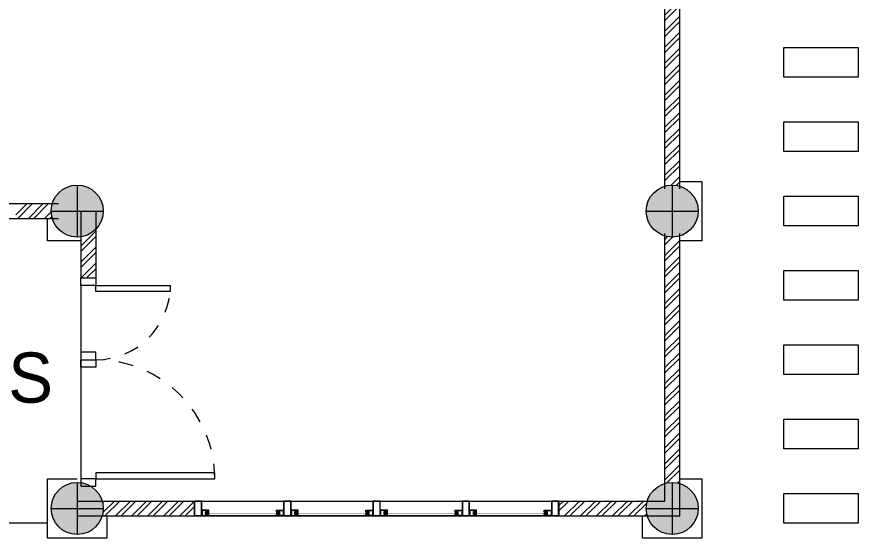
# Model space of a CAD drawing. Header units: millimetres. Extents: x -667 to -468, y -723 to -475.
# Drawn here: x -497.24 to -491.59, y -681 to -677.5 of the extents above; entities that cross this region are included whole.
import ezdxf

# ---------------------------------------------------------------- set-up
doc = ezdxf.new("R2010")
doc.units = ezdxf.units.MM
doc.linetypes.add('HIDDEN', pattern=[0.375, 0.25, -0.125])
doc.layers.get('0').update_dxf_attribs({"lineweight": 9})
for name, color, linetype, lineweight in [('COLUMN', 11, 'Continuous', 9), ('dinding', 36, 'Continuous', 9), ('DOOR', 6, 'Continuous', 5), ('HIDDEN', 9, 'HIDDEN', 5), ('NOTASI', 250, 'Continuous', 5), ('pintu', 6, 'Continuous', 5), ('TEXT', 26, 'Continuous', 5)]:
    doc.layers.add(name, color=color, linetype=linetype, lineweight=lineweight)
doc.styles.get("Standard").update_dxf_attribs({"font": 'arial.ttf'})
pattern_1 = [(45, (150.81226, -159.11501), (-0.053881537, 0.053881537), []), (45, (150.84818, -159.11501), (-0.053881537, 0.053881537), [])]

# ---------------------------------------------------------------- blocks, each defined once
blk = doc.blocks.new('kolommm bulat')
at = {"layer": 'NOTASI'}
h = blk.add_hatch(color=256, dxfattribs=at)
h.paths.add_polyline_path([(-808.9141, -494.9305), (-808.9141, -495.1055), (-808.7391, -495.1055, 0.414214)])
h.paths.add_polyline_path([(-808.9141, -494.9305, 0.414214), (-809.0891, -495.1055), (-808.9141, -495.1055)])
h.paths.add_polyline_path([(-808.9141, -495.1055), (-809.0891, -495.1055, 0.414214), (-808.9141, -495.2805)])
h.paths.add_polyline_path([(-808.7391, -495.1055), (-808.9141, -495.1055), (-808.9141, -495.2805, 0.414214)])
for p, q in [((-808.9141, -494.9305), (-808.9141, -495.2805)), ((-809.0891, -495.1055), (-808.7391, -495.1055))]:
    blk.add_line(p, q)
blk.add_circle((-808.9141, -495.1055), 0.175)
blk = doc.blocks.new('*U564')
for points in [[(81023.4, 24533.4), (80973.4, 24533.4), (80973.4, 24433.4), (81023.4, 24433.4)], [(81873.4, 24533.4), (81823.4, 24533.4), (81823.4, 24433.4), (81873.4, 24433.4)], [(81023.4, 24433.4), (81023.4, 23633.4), (81063.4, 23633.4), (81063.4, 24433.4)]]:
    blk.add_lwpolyline(points, close=True)
at = {"layer": 'HIDDEN'}
blk.add_arc((81023.4, 24433.4), 800, 270, 0, dxfattribs=at)
blk = doc.blocks.new('*U619')
for points in [[(81273.4, 24533.4), (81323.4, 24533.4), (81323.4, 24433.4), (81273.4, 24433.4)], [(81823.4, 24533.4), (81873.4, 24533.4), (81873.4, 24433.4), (81823.4, 24433.4)], [(81823.4, 24433.4), (81823.4, 23933.4), (81783.4, 23933.4), (81783.4, 24433.4)]]:
    blk.add_lwpolyline(points, close=True)
at = {"layer": 'HIDDEN'}
blk.add_arc((81823.4, 24433.4), 500, 180, 270, dxfattribs=at)
blk = doc.blocks.new('VFEEW')
h = blk.add_hatch()
h.set_pattern_fill('ANSI31', color=30, scale=0.02, angle=-180, style=0)
h.set_pattern_definition([(45, (-1840.9476361, -2580.5427676), (-0.0017677669529, 0.0017677669529), [])])
h.paths.add_polyline_path([(-646.1735, -521.7223), (-646.1715, -521.7223, -0.354282), (-646.1695, -521.7193), (-646.1895, -521.7193), (-646.1895, -521.7273), (-646.1735, -521.7273)])
h.paths.add_polyline_path([(-646.1895, -521.7113), (-646.1895, -521.7193), (-646.1695, -521.7193, -0.354282), (-646.1715, -521.7163), (-646.1735, -521.7163), (-646.1735, -521.7113)])
h = blk.add_hatch()
h.set_pattern_fill('ANSI31', color=30, scale=0.02, angle=-180, style=0)
h.set_pattern_definition([(135, (549.0636286, -2580.5427676), (0.0017677669529, 0.0017677669529), [])])
h.paths.add_polyline_path([(-645.7105, -521.7223), (-645.7125, -521.7223, 0.354282), (-645.7145, -521.7193), (-645.6945, -521.7193), (-645.6945, -521.7273), (-645.7105, -521.7273)])
h.paths.add_polyline_path([(-645.6945, -521.7113), (-645.6945, -521.7193), (-645.7145, -521.7193, 0.354282), (-645.7125, -521.7163), (-645.7105, -521.7163), (-645.7105, -521.7113)])
h = blk.add_hatch()
h.set_pattern_fill('ANSI31', color=30, scale=0.02, angle=-180, style=0)
h.set_pattern_definition([(45, (-1840.3476361, -2580.5427676), (-0.0017677669529, 0.0017677669529), [])])
h.paths.add_polyline_path([(-645.5735, -521.7223), (-645.5715, -521.7223, -0.354282), (-645.5695, -521.7193), (-645.5895, -521.7193), (-645.5895, -521.7273), (-645.5735, -521.7273)])
h.paths.add_polyline_path([(-645.5895, -521.7113), (-645.5895, -521.7193), (-645.5695, -521.7193, -0.354282), (-645.5715, -521.7163), (-645.5735, -521.7163), (-645.5735, -521.7113)])
h = blk.add_hatch()
h.set_pattern_fill('ANSI31', color=30, scale=0.02, angle=-180, style=0)
h.set_pattern_definition([(135, (549.6636286, -2580.5427676), (0.0017677669529, 0.0017677669529), [])])
h.paths.add_polyline_path([(-645.1105, -521.7223), (-645.1125, -521.7223, 0.354282), (-645.1145, -521.7193), (-645.0945, -521.7193), (-645.0945, -521.7273), (-645.1105, -521.7273)])
h.paths.add_polyline_path([(-645.0945, -521.7113), (-645.0945, -521.7193), (-645.1145, -521.7193, 0.354282), (-645.1125, -521.7163), (-645.1105, -521.7163), (-645.1105, -521.7113)])
h = blk.add_hatch()
h.set_pattern_fill('ANSI31', color=30, scale=0.02, angle=-180, style=0)
h.set_pattern_definition([(45, (-1839.7476361, -2580.5427676), (-0.0017677669529, 0.0017677669529), [])])
h.paths.add_polyline_path([(-644.9735, -521.7223), (-644.9715, -521.7223, -0.354282), (-644.9695, -521.7193), (-644.9895, -521.7193), (-644.9895, -521.7273), (-644.9735, -521.7273)])
h.paths.add_polyline_path([(-644.9895, -521.7113), (-644.9895, -521.7193), (-644.9695, -521.7193, -0.354282), (-644.9715, -521.7163), (-644.9735, -521.7163), (-644.9735, -521.7113)])
h = blk.add_hatch()
h.set_pattern_fill('ANSI31', color=30, scale=0.02, angle=-180, style=0)
h.set_pattern_definition([(135, (550.2636286, -2580.5427676), (0.0017677669529, 0.0017677669529), [])])
h.paths.add_polyline_path([(-644.5105, -521.7223), (-644.5125, -521.7223, 0.354282), (-644.5145, -521.7193), (-644.4945, -521.7193), (-644.4945, -521.7273), (-644.5105, -521.7273)])
h.paths.add_polyline_path([(-644.4945, -521.7113), (-644.4945, -521.7193), (-644.5145, -521.7193, 0.354282), (-644.5125, -521.7163), (-644.5105, -521.7163), (-644.5105, -521.7113)])
h = blk.add_hatch()
h.set_pattern_fill('ANSI31', color=30, scale=0.02, angle=-180, style=0)
h.set_pattern_definition([(45, (-1839.1476361, -2580.5427676), (-0.0017677669529, 0.0017677669529), [])])
h.paths.add_polyline_path([(-644.3735, -521.7223), (-644.3715, -521.7223, -0.354282), (-644.3695, -521.7193), (-644.3895, -521.7193), (-644.3895, -521.7273), (-644.3735, -521.7273)])
h.paths.add_polyline_path([(-644.3895, -521.7113), (-644.3895, -521.7193), (-644.3695, -521.7193, -0.354282), (-644.3715, -521.7163), (-644.3735, -521.7163), (-644.3735, -521.7113)])
h = blk.add_hatch()
h.set_pattern_fill('ANSI31', color=30, scale=0.02, angle=-180, style=0)
h.set_pattern_definition([(135, (550.8636286, -2580.5427676), (0.0017677669529, 0.0017677669529), [])])
h.paths.add_polyline_path([(-643.9105, -521.7223), (-643.9125, -521.7223, 0.354282), (-643.9145, -521.7193), (-643.8945, -521.7193), (-643.8945, -521.7273), (-643.9105, -521.7273)])
h.paths.add_polyline_path([(-643.8945, -521.7113), (-643.8945, -521.7193), (-643.9145, -521.7193, 0.354282), (-643.9125, -521.7163), (-643.9105, -521.7163), (-643.9105, -521.7113)])
for points in [[(-646.267, -521.6381), (-643.817, -521.6381), (-643.817, -521.7381), (-646.267, -521.7381)], [(-646.217, -521.6381), (-646.267, -521.6381), (-646.267, -521.7381), (-646.217, -521.7381)], [(-646.219, -521.6401), (-646.265, -521.6401), (-646.265, -521.7361), (-646.219, -521.7361)], [(-645.617, -521.6381), (-645.667, -521.6381), (-645.667, -521.7381), (-645.617, -521.7381)], [(-645.619, -521.6401), (-645.665, -521.6401), (-645.665, -521.7361), (-645.619, -521.7361)], [(-645.017, -521.6381), (-645.067, -521.6381), (-645.067, -521.7381), (-645.017, -521.7381)], [(-645.019, -521.6401), (-645.065, -521.6401), (-645.065, -521.7361), (-645.019, -521.7361)], [(-644.417, -521.6381), (-644.467, -521.6381), (-644.467, -521.7381), (-644.417, -521.7381)], [(-644.419, -521.6401), (-644.465, -521.6401), (-644.465, -521.7361), (-644.419, -521.7361)], [(-643.817, -521.6381), (-643.867, -521.6381), (-643.867, -521.7381), (-643.817, -521.7381)], [(-643.819, -521.6401), (-643.865, -521.6401), (-643.865, -521.7361), (-643.819, -521.7361)], [(-646.1915, -521.7093), (-646.1715, -521.7093), (-646.1715, -521.7026), (-646.215, -521.7026), (-646.215, -521.7361), (-646.1715, -521.7361), (-646.1715, -521.7293), (-646.1915, -521.7293)], [(-645.6925, -521.7093), (-645.7125, -521.7093), (-645.7125, -521.7026), (-645.669, -521.7026), (-645.669, -521.7361), (-645.7125, -521.7361), (-645.7125, -521.7293), (-645.6925, -521.7293)], [(-645.5915, -521.7093), (-645.5715, -521.7093), (-645.5715, -521.7026), (-645.615, -521.7026), (-645.615, -521.7361), (-645.5715, -521.7361), (-645.5715, -521.7293), (-645.5915, -521.7293)], [(-645.0925, -521.7093), (-645.1125, -521.7093), (-645.1125, -521.7026), (-645.069, -521.7026), (-645.069, -521.7361), (-645.1125, -521.7361), (-645.1125, -521.7293), (-645.0925, -521.7293)], [(-644.9915, -521.7093), (-644.9715, -521.7093), (-644.9715, -521.7026), (-645.015, -521.7026), (-645.015, -521.7361), (-644.9715, -521.7361), (-644.9715, -521.7293), (-644.9915, -521.7293)], [(-644.4925, -521.7093), (-644.5125, -521.7093), (-644.5125, -521.7026), (-644.469, -521.7026), (-644.469, -521.7361), (-644.5125, -521.7361), (-644.5125, -521.7293), (-644.4925, -521.7293)], [(-644.3915, -521.7093), (-644.3715, -521.7093), (-644.3715, -521.7026), (-644.415, -521.7026), (-644.415, -521.7361), (-644.3715, -521.7361), (-644.3715, -521.7293), (-644.3915, -521.7293)], [(-643.8925, -521.7093), (-643.9125, -521.7093), (-643.9125, -521.7026), (-643.869, -521.7026), (-643.869, -521.7361), (-643.9125, -521.7361), (-643.9125, -521.7293), (-643.8925, -521.7293)]]:
    blk.add_lwpolyline(points, close=True)
for points in [[(-646.1715, -521.7133), (-646.1715, -521.7113), (-646.1715, -521.7163), (-646.1715, -521.7113), (-646.1695, -521.7113), (-646.1695, -521.7006), (-646.217, -521.7006), (-646.217, -521.7381), (-646.1695, -521.7381), (-646.1695, -521.7273), (-646.1715, -521.7273), (-646.1715, -521.7223), (-646.1715, -521.7273)], [(-645.7125, -521.7133), (-645.7125, -521.7113), (-645.7125, -521.7163), (-645.7125, -521.7113), (-645.7145, -521.7113), (-645.7145, -521.7006), (-645.667, -521.7006), (-645.667, -521.7381), (-645.7145, -521.7381), (-645.7145, -521.7273), (-645.7125, -521.7273), (-645.7125, -521.7223), (-645.7125, -521.7273)], [(-645.5715, -521.7133), (-645.5715, -521.7113), (-645.5715, -521.7163), (-645.5715, -521.7113), (-645.5695, -521.7113), (-645.5695, -521.7006), (-645.617, -521.7006), (-645.617, -521.7381), (-645.5695, -521.7381), (-645.5695, -521.7273), (-645.5715, -521.7273), (-645.5715, -521.7223), (-645.5715, -521.7273)], [(-645.1125, -521.7133), (-645.1125, -521.7113), (-645.1125, -521.7163), (-645.1125, -521.7113), (-645.1145, -521.7113), (-645.1145, -521.7006), (-645.067, -521.7006), (-645.067, -521.7381), (-645.1145, -521.7381), (-645.1145, -521.7273), (-645.1125, -521.7273), (-645.1125, -521.7223), (-645.1125, -521.7273)], [(-644.9715, -521.7133), (-644.9715, -521.7113), (-644.9715, -521.7163), (-644.9715, -521.7113), (-644.9695, -521.7113), (-644.9695, -521.7006), (-645.017, -521.7006), (-645.017, -521.7381), (-644.9695, -521.7381), (-644.9695, -521.7273), (-644.9715, -521.7273), (-644.9715, -521.7223), (-644.9715, -521.7273)], [(-644.5125, -521.7133), (-644.5125, -521.7113), (-644.5125, -521.7163), (-644.5125, -521.7113), (-644.5145, -521.7113), (-644.5145, -521.7006), (-644.467, -521.7006), (-644.467, -521.7381), (-644.5145, -521.7381), (-644.5145, -521.7273), (-644.5125, -521.7273), (-644.5125, -521.7223), (-644.5125, -521.7273)], [(-644.3715, -521.7133), (-644.3715, -521.7113), (-644.3715, -521.7163), (-644.3715, -521.7113), (-644.3695, -521.7113), (-644.3695, -521.7006), (-644.417, -521.7006), (-644.417, -521.7381), (-644.3695, -521.7381), (-644.3695, -521.7273), (-644.3715, -521.7273), (-644.3715, -521.7223), (-644.3715, -521.7273)], [(-643.9125, -521.7133), (-643.9125, -521.7113), (-643.9125, -521.7163), (-643.9125, -521.7113), (-643.9145, -521.7113), (-643.9145, -521.7006), (-643.867, -521.7006), (-643.867, -521.7381), (-643.9145, -521.7381), (-643.9145, -521.7273), (-643.9125, -521.7273), (-643.9125, -521.7223), (-643.9125, -521.7273)], [(-646.1715, -521.7223), (-646.1735, -521.7223), (-646.1735, -521.7273), (-646.1895, -521.7273), (-646.1895, -521.7113), (-646.1735, -521.7113), (-646.1735, -521.7163), (-646.1715, -521.7163)], [(-645.7125, -521.7223), (-645.7105, -521.7223), (-645.7105, -521.7273), (-645.6945, -521.7273), (-645.6945, -521.7113), (-645.7105, -521.7113), (-645.7105, -521.7163), (-645.7125, -521.7163)], [(-645.5715, -521.7223), (-645.5735, -521.7223), (-645.5735, -521.7273), (-645.5895, -521.7273), (-645.5895, -521.7113), (-645.5735, -521.7113), (-645.5735, -521.7163), (-645.5715, -521.7163)], [(-645.1125, -521.7223), (-645.1105, -521.7223), (-645.1105, -521.7273), (-645.0945, -521.7273), (-645.0945, -521.7113), (-645.1105, -521.7113), (-645.1105, -521.7163), (-645.1125, -521.7163)], [(-644.9715, -521.7223), (-644.9735, -521.7223), (-644.9735, -521.7273), (-644.9895, -521.7273), (-644.9895, -521.7113), (-644.9735, -521.7113), (-644.9735, -521.7163), (-644.9715, -521.7163)], [(-644.5125, -521.7223), (-644.5105, -521.7223), (-644.5105, -521.7273), (-644.4945, -521.7273), (-644.4945, -521.7113), (-644.5105, -521.7113), (-644.5105, -521.7163), (-644.5125, -521.7163)], [(-644.3715, -521.7223), (-644.3735, -521.7223), (-644.3735, -521.7273), (-644.3895, -521.7273), (-644.3895, -521.7113), (-644.3735, -521.7113), (-644.3735, -521.7163), (-644.3715, -521.7163)], [(-643.9125, -521.7223), (-643.9105, -521.7223), (-643.9105, -521.7273), (-643.8945, -521.7273), (-643.8945, -521.7113), (-643.9105, -521.7113), (-643.9105, -521.7163), (-643.9125, -521.7163)]]:
    blk.add_lwpolyline(points)
at = {"color": 20, "const_width": 0.002}
for points in [[(-645.7105, -521.7193), (-646.1735, -521.7193)], [(-645.1105, -521.7193), (-645.5735, -521.7193)], [(-644.5105, -521.7193), (-644.9735, -521.7193)], [(-643.9105, -521.7193), (-644.3735, -521.7193)]]:
    blk.add_lwpolyline(points, dxfattribs=at)
for centre, start, end in [((-646.1687, -521.7166), 174.6734, 252.7067), ((-646.1687, -521.7221), 107.2933, 185.3266), ((-645.7154, -521.7166), 287.2933, 5.3266), ((-645.7154, -521.7221), 354.6734, 72.7067), ((-645.5687, -521.7166), 174.6734, 252.7067), ((-645.5687, -521.7221), 107.2933, 185.3266), ((-645.1154, -521.7166), 287.2933, 5.3266), ((-645.1154, -521.7221), 354.6734, 72.7067), ((-644.9687, -521.7166), 174.6734, 252.7067), ((-644.9687, -521.7221), 107.2933, 185.3266), ((-644.5154, -521.7166), 287.2933, 5.3266), ((-644.5154, -521.7221), 354.6734, 72.7067), ((-644.3687, -521.7166), 174.6734, 252.7067), ((-644.3687, -521.7221), 107.2933, 185.3266), ((-643.9154, -521.7166), 287.2933, 5.3266), ((-643.9154, -521.7221), 354.6734, 72.7067)]:
    blk.add_arc(centre, 0.00286, start, end)

msp = doc.modelspace()

# ---------------------------------------------------------------- hatches: boundary and pattern name
at = {"layer": 'NOTASI'}
h = msp.add_hatch(dxfattribs=at)
h.set_pattern_fill('ANSI32', color=256, scale=0.008, style=0)
h.set_pattern_definition(pattern_1)
h.paths.add_polyline_path([(-492.786, -674.9708, -0.145898), (-492.886, -674.9708), (-492.886, -676.2531), (-492.786, -676.2531)])
h.paths.add_polyline_path([(-492.786, -677.3531), (-492.886, -677.3531), (-492.886, -678.6354, -0.145898), (-492.786, -678.6354)])
h = msp.add_hatch(dxfattribs=at)
h.set_pattern_fill('ANSI32', color=256, scale=0.008, style=0)
h.set_pattern_definition(pattern_1)
h.paths.add_polyline_path([(-496.711, -678.9256, -0.164525), (-496.811, -678.9763), (-496.811, -679.2531), (-496.711, -679.2531)])
h.paths.add_polyline_path([(-497.0037, -678.7531), (-497.2477, -678.7531), (-497.2477, -678.8531), (-497.0037, -678.8531, -0.072565), (-497.011, -678.8031, -0.072565)])
h.paths.add_polyline_path([(-498.4153, -678.7531), (-498.6683, -678.7531, -0.072565), (-498.661, -678.8031, -0.072565), (-498.6683, -678.8531), (-498.4153, -678.8531)])
h.paths.add_polyline_path([(-499.011, -678.8031, -0.072565), (-499.0037, -678.7531), (-499.1888, -678.7531), (-499.1888, -678.8531), (-499.0037, -678.8531, -0.072565)])
h.paths.add_polyline_path([(-499.1888, -678.7531), (-499.9977, -678.7531), (-499.9977, -678.8531), (-499.1888, -678.8531)])
h = msp.add_hatch(dxfattribs=at)
h.set_pattern_fill('ANSI32', color=256, scale=0.008, style=0)
h.set_pattern_definition(pattern_1)
h.paths.add_polyline_path([(-492.786, -678.9708, -0.145898), (-492.886, -678.9708), (-492.886, -680.6354, -0.145898), (-492.786, -680.6354)])
h.paths.add_polyline_path([(-493.011, -680.8031, -0.072565), (-493.0037, -680.7531), (-493.5985, -680.7531), (-493.5985, -680.8531), (-493.0037, -680.8531, -0.072565)])
h.paths.add_polyline_path([(-496.0485, -680.7531), (-496.6683, -680.7531, -0.072565), (-496.661, -680.8031, -0.072565), (-496.6683, -680.8531), (-496.0485, -680.8531)])

# ---------------------------------------------------------------- linework, layer by layer
for points in [[(-492.786, -678.6031), (-492.636, -678.6031), (-492.636, -679.0031), (-492.786, -679.0031)], [(-496.811, -679.0031), (-497.036, -679.0031), (-497.036, -678.8531)], [(-496.636, -680.8531), (-496.636, -681.0031), (-497.036, -681.0031), (-497.036, -680.6031), (-496.836, -680.6031)], [(-492.786, -680.6031), (-492.636, -680.6031), (-492.636, -681.0031), (-493.036, -681.0031), (-493.036, -680.8531)]]:
    msp.add_lwpolyline(points)
at = {"layer": 'dinding'}
for p, q in [((-492.886, -678.6531), (-492.886, -674.9531)), ((-492.786, -678.6531), (-492.786, -674.9531)), ((-502.211, -678.7531), (-496.961, -678.7531)), ((-496.811, -678.8031), (-496.811, -679.2531)), ((-496.711, -678.8031), (-496.711, -679.2531)), ((-502.211, -678.8531), (-496.961, -678.8531)), ((-492.886, -680.7531), (-492.886, -678.9531)), ((-492.786, -680.8531), (-492.786, -678.9531)), ((-496.811, -679.3031), (-496.811, -680.6031)), ((-496.836, -680.7531), (-492.886, -680.7531)), ((-496.836, -680.8531), (-492.786, -680.8531)), ((-497.036, -680.9031), (-498.6924, -680.9031))]:
    msp.add_line(p, q, dxfattribs=at)
at = {"layer": 'NOTASI'}
for points in [[(-491.586, -677.7031), (-491.586, -677.9031), (-492.086, -677.9031), (-492.086, -677.7031)], [(-491.586, -678.2031), (-491.586, -678.4031), (-492.086, -678.4031), (-492.086, -678.2031)], [(-491.586, -678.7031), (-491.586, -678.9031), (-492.086, -678.9031), (-492.086, -678.7031)], [(-491.586, -679.2031), (-491.586, -679.4031), (-492.086, -679.4031), (-492.086, -679.2031)], [(-491.586, -679.7031), (-491.586, -679.9031), (-492.086, -679.9031), (-492.086, -679.7031)], [(-491.586, -680.2031), (-491.586, -680.4031), (-492.086, -680.4031), (-492.086, -680.2031)], [(-491.586, -680.7031), (-491.586, -680.9031), (-492.086, -680.9031), (-492.086, -680.7031)]]:
    msp.add_lwpolyline(points, close=True, dxfattribs=at)

# ---------------------------------------------------------------- block references
at = {"layer": 'COLUMN'}
for p in [(312.0781, -183.6976), (316.0781, -183.6976), (312.0781, -185.6976), (316.0781, -185.6976)]:
    msp.add_blockref('kolommm bulat', p, dxfattribs=at)
at = {"layer": 'DOOR', "xscale": 0.0009999999999763531, "yscale": 0.0009999999999763531, "zscale": 0.0009999999999763531, "rotation": 90}
for name, p in [('*U619', (-472.2776, -761.1265)), ('*U564', (-472.2776, -761.6265))]:
    msp.add_blockref(name, p, dxfattribs=at)
at = {"layer": 'pintu'}
msp.add_blockref('VFEEW', (150.2185, -159.115), dxfattribs=at)

# ---------------------------------------------------------------- texts
at = {"layer": 'TEXT', "insert": (-498.5033, -679.7542), "char_height": 0.3375, "width": 1.34779, "attachment_point": 1}
msp.add_mtext('{\\fAvantGarde Bk BT|b0|i0|c0|p34;TERAS}', dxfattribs=at)

doc.saveas('drawing.dxf')
